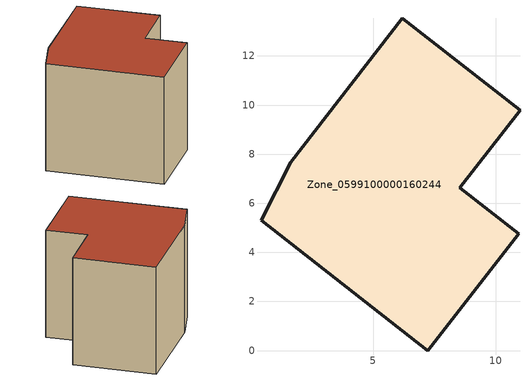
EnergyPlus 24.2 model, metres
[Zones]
Zone_0599100000160244
 floor ground (C_G): 1.64,7.68 6.19,13.52 10.98,9.79 8.53,6.63 10.93,4.75 7.22,0 0.43,5.3 z3.13
 wall outside (C_F): 0.43,5.3 7.22,0 10.93,4.75 8.53,6.63 10.98,9.79 6.19,13.52 1.64,7.68 0.43,5.3 z3.13:11.33
 roof outside (C_R): 1.64,7.68 0.43,5.3 7.22,0 10.93,4.75 8.53,6.63 10.98,9.79 6.19,13.52 z11.33
[BUILDING]
Pand.0599100000160244: North Axis=0; Terrain=City; Loads Convergence Tolerance Value=0.04; Temperature Convergence Tolerance Value=0.4; Solar Distribution=FullExterior; Maximum Number of Warmup Days=25; Minimum Number of Warmup Days=1
[Site:Location]
Rotterdam.The.Hague.AP_ZH_NLD Design_Conditions: Latitude=51.96; Longitude=4.45; Time Zone=1; Elevation=-4.5
[SITE:GROUNDTEMPERATURE:BUILDINGSURFACE]
18, 18, 18, 18, 18, 18, 18, 18, 18, 18, 18, 18
[MATERIAL] Thermal Absorptance=0.9; Solar Absorptance=0.7; Visible Absorptance=0.7
Name | Roughness | Thickness | Conductivity | Density | Specific Heat
G.TC.1946-1964 | MediumSmooth | 0.15 | 1 | 540 | 1210
F.TC.1946-1964 | Rough | 0.3 | 0.857143 | 1920 | 840
R.TC.1946-1964 | MediumRough | 0.2 | 0.235294 | 1500 | 1000
[CONSTRUCTION]
C_G: G.TC.1946-1964
C_F: F.TC.1946-1964
C_R: R.TC.1946-1964
[ZONE]
Zone_0599100000160244: Type=1; Multiplier=1; Ceiling Height=Autocalculate; Volume=Autocalculate; Floor Area=autocalculate; Part of Total Floor Area=Yes
[ZONEINFILTRATION:DESIGNFLOWRATE]
Infil_Zone_0599100000160244: Zone or ZoneList or Space or SpaceList=Zone_0599100000160244; Schedule=AlwaysOn; Design Flow Rate Calculation Method=Flow/Area; Flow Rate per Floor Area=0.003; Constant Term Coefficient=1; Temperature Term Coefficient=0; Velocity Term Coefficient=0; Velocity Squared Term Coefficient=0
[HVACTEMPLATE:ZONE:IDEALLOADSAIRSYSTEM]
Zone_0599100000160244: Maximum Heating Supply Air Temperature=50; Minimum Cooling Supply Air Temperature=13; Maximum Heating Supply Air Humidity Ratio=0.0156; Minimum Cooling Supply Air Humidity Ratio=0.0077; Heating Limit=NoLimit; Cooling Limit=NoLimit; Dehumidification Control Type=ConstantSensibleHeatRatio; Cooling Sensible Heat Ratio=0.7; Dehumidification Setpoint=60; Humidification Control Type=None; Humidification Setpoint=30; Outdoor Air Method=None; Outdoor Air Flow Rate per Person=0.00944; Outdoor Air Flow Rate per Zone Floor Area=0; Outdoor Air Flow Rate per Zone=0; Demand Controlled Ventilation Type=None; Outdoor Air Economizer Type=NoEconomizer; Heat Recovery Type=None; Sensible Heat Recovery Effectiveness=0.7; Latent Heat Recovery Effectiveness=0.65
[ZONECONTROL:THERMOSTAT]
ThermostatControl_Zone_0599100000160244: Zone or ZoneList=Zone_0599100000160244; Control Type Schedule=DualSetpointControlType; Control 1=Thermostat_Zone_0599100000160244; Temperature Difference Between Cutout And Setpoint=0
[THERMOSTATSETPOINT:DUALSETPOINT]
Thermostat_Zone_0599100000160244: Heating Setpoint Temperature Schedule=HeatingSetpoint_Zone_0599100000160244; Cooling Setpoint Temperature Schedule=CoolingSetpoint_Zone_0599100000160244
[SCHEDULE:COMPACT]
HeatingSetpoint_Zone_0599100000160244: Through: 12/31, For: AllDays, Until: 24:00, 21
CoolingSetpoint_Zone_0599100000160244: Through: 12/31, For: AllDays, Until: 24:00, 24
DualSetpointControlType: Through: 12/31, For: AllDays, Until: 24:00, 4
AlwaysOn: Through: 12/31, For: AllDays, Until: 24:00, 1
